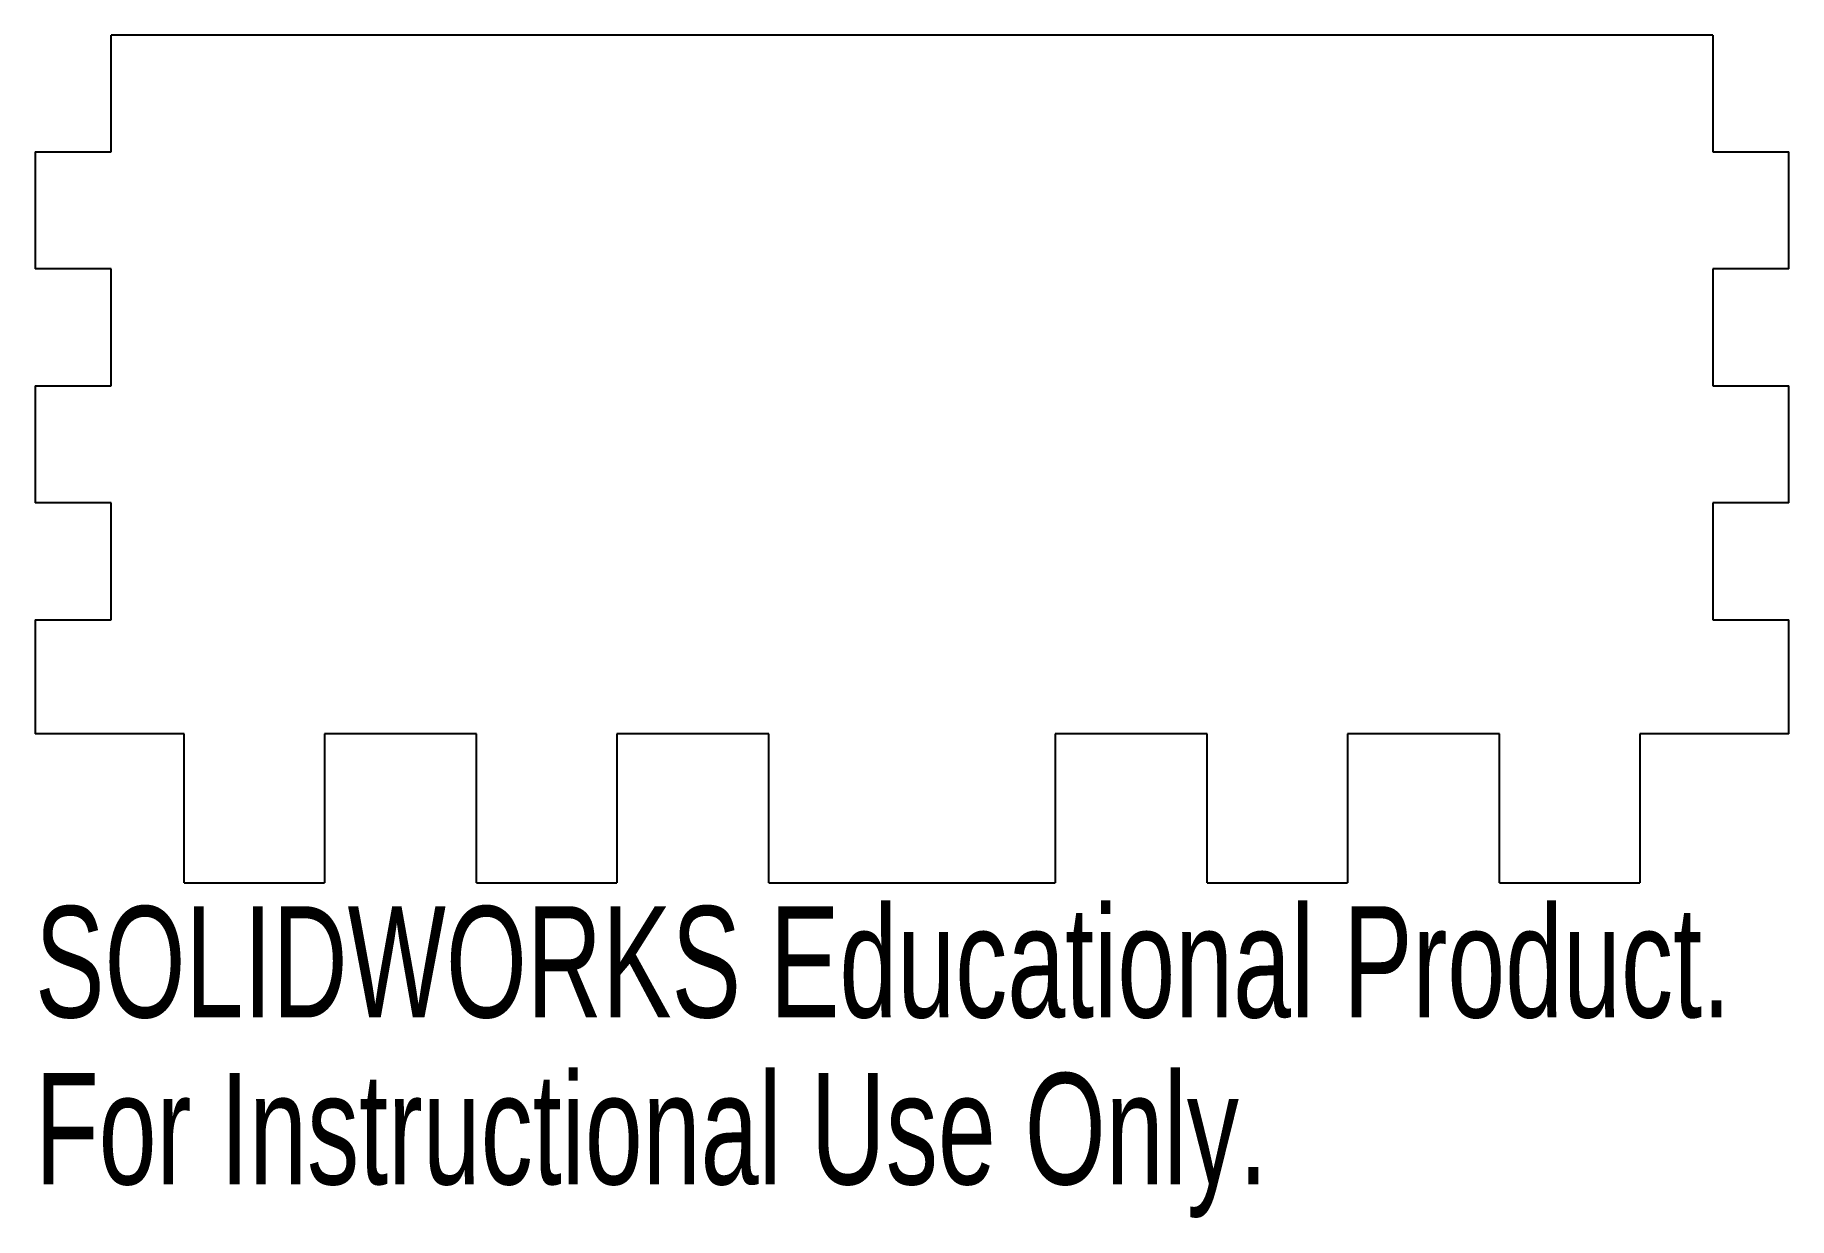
# Model space of a CAD drawing. Header units: inches. Extents: x -1.5 to 1.5, y -1.42 to 0.6.
import ezdxf

# ---------------------------------------------------------------- set-up
doc = ezdxf.new("R2010")
doc.units = ezdxf.units.IN
doc.header["$MEASUREMENT"] = 0
doc.styles.add('SLDTEXTSTYLE0', font='TXT', dxfattribs={"width": 0.7})

msp = doc.modelspace()

# ---------------------------------------------------------------- linework, layer by layer
at = {"color": 7, "linetype": 'Continuous', "lineweight": 25}
for p, q in [((1.37, 0.6), (-1.37, 0.6)), ((-1.37, 0.4), (-1.37, 0.6)), ((1.37, 0.6), (1.37, 0.4)), ((-1.5, 0.4), (-1.37, 0.4)), ((-1.5, 0.4), (-1.5, 0.2)), ((1.37, 0.4), (1.5, 0.4)), ((1.5, 0.2), (1.5, 0.4)), ((-1.37, 0.2), (-1.5, 0.2)), ((-1.37, 0), (-1.37, 0.2)), ((1.37, 0.2), (1.37, 0)), ((1.5, 0.2), (1.37, 0.2)), ((-1.5, 0), (-1.37, 0)), ((-1.5, 0), (-1.5, -0.2)), ((1.37, 0), (1.5, 0)), ((1.5, -0.2), (1.5, 0)), ((-1.37, -0.2), (-1.5, -0.2)), ((-1.37, -0.4), (-1.37, -0.2)), ((1.37, -0.2), (1.37, -0.4)), ((1.5, -0.2), (1.37, -0.2)), ((-1.5, -0.4), (-1.5, -0.595)), ((-1.5, -0.4), (-1.37, -0.4)), ((1.37, -0.4), (1.5, -0.4)), ((1.5, -0.595), (1.5, -0.4)), ((-1.245, -0.595), (-1.5, -0.595)), ((-1.245, -0.85), (-1.245, -0.595)), ((-1.005, -0.595), (-1.005, -0.85)), ((-0.745, -0.595), (-1.005, -0.595)), ((-0.745, -0.85), (-0.745, -0.595)), ((-0.505, -0.595), (-0.505, -0.85)), ((-0.245, -0.595), (-0.505, -0.595)), ((-0.245, -0.85), (-0.245, -0.595)), ((0.245, -0.595), (0.245, -0.85)), ((0.505, -0.595), (0.245, -0.595)), ((0.505, -0.85), (0.505, -0.595)), ((0.745, -0.595), (0.745, -0.85)), ((1.005, -0.595), (0.745, -0.595)), ((1.005, -0.85), (1.005, -0.595)), ((1.245, -0.595), (1.245, -0.85)), ((1.5, -0.595), (1.245, -0.595)), ((-1.245, -0.85), (-1.005, -0.85)), ((-0.745, -0.85), (-0.505, -0.85)), ((-0.245, -0.85), (0.245, -0.85)), ((0.505, -0.85), (0.745, -0.85)), ((1.005, -0.85), (1.245, -0.85))]:
    msp.add_line(p, q, dxfattribs=at)

# ---------------------------------------------------------------- texts
at = {"color": 7, "linetype": 'Continuous', "char_height": 0.1903, "attachment_point": 1, "style": 'SLDTEXTSTYLE0'}
for s, insert in [('SOLIDWORKS Educational Product.', (-1.5, -0.8901)), ('For Instructional Use Only.', (-1.5, -1.1756))]:
    msp.add_mtext(s, dxfattribs=dict(at, insert=insert))

doc.saveas('drawing.dxf')
